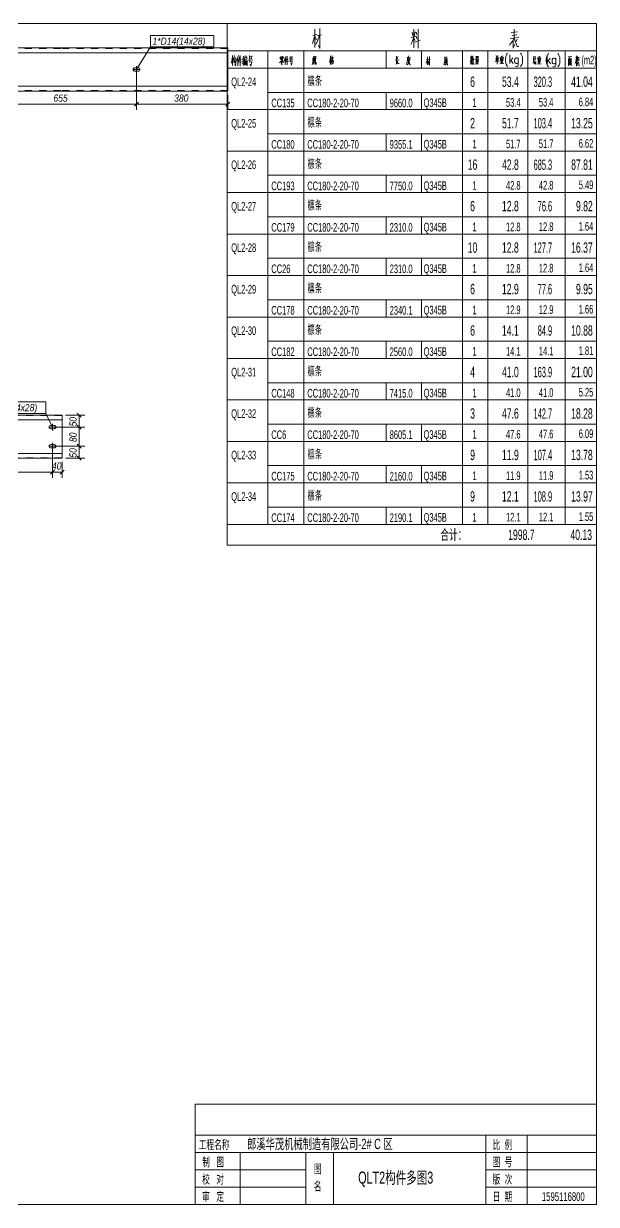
# Model space of a CAD drawing. Header units: millimetres. Extents: x 181 to 4047, y 165 to 2266.
# Drawn here: x 2836.9 to 2995.9, y 612.3 to 940.3 of the extents above; entities that cross this region are included whole.
import ezdxf

# ---------------------------------------------------------------- set-up
doc = ezdxf.new("R2010")
doc.units = ezdxf.units.MM
doc.linetypes.add('XKITLINE00', pattern=[0])
doc.linetypes.add('XKITLINE02', pattern=[4, 2, -2])
for name, color, linetype, lineweight in [('Bolt', 7, 'Continuous', 0), ('BoltMark', 3, 'Continuous', 0), ('DrawingSheet', 5, 'Continuous', 0), ('OtherObjectType', 1, 'Continuous', 0), ('Part', 2, 'Continuous', 0), ('Z-DIMENSIONS', 1, 'Continuous', 0)]:
    doc.layers.add(name, color=color, linetype=linetype, lineweight=lineweight)
doc.styles.add('Arial Italic', font='ariali.ttf')
doc.styles.add('宋体', font='arial.ttf')

msp = doc.modelspace()

# ---------------------------------------------------------------- linework, layer by layer
at = {"layer": 'Bolt', "color": 3, "linetype": 'XKITLINE00', "lineweight": 0}
for p, q in [((2868.27, 928.48), (2868.27, 926.61)), ((2867.37, 927.72), (2867.33, 927.54)), ((2867.33, 927.54), (2867.33, 927.54)), ((2867.33, 927.54), (2867.37, 927.37)), ((2869.2, 927.54), (2867.33, 927.54)), ((2867.47, 927.87), (2867.37, 927.72)), ((2867.37, 927.37), (2867.47, 927.21)), ((2867.62, 927.98), (2867.47, 927.87)), ((2867.47, 927.21), (2867.62, 927.11)), ((2867.8, 928.01), (2867.62, 927.98)), ((2867.62, 927.11), (2867.8, 927.08)), ((2868.73, 928.01), (2867.8, 928.01)), ((2867.8, 927.08), (2868.73, 927.08)), ((2868.91, 927.98), (2868.73, 928.01)), ((2868.73, 927.08), (2868.91, 927.11)), ((2869.06, 927.87), (2868.91, 927.98)), ((2868.91, 927.11), (2869.06, 927.21)), ((2869.16, 927.72), (2869.06, 927.87)), ((2869.06, 927.21), (2869.16, 927.37)), ((2869.2, 927.54), (2869.16, 927.72)), ((2869.16, 927.37), (2869.2, 927.54)), ((2869.2, 927.54), (2869.2, 927.54)), ((2844.02, 828.38), (2843.98, 828.2)), ((2843.98, 828.2), (2843.98, 828.2)), ((2843.98, 828.2), (2844.02, 828.03)), ((2843.98, 828.2), (2845.85, 828.2)), ((2844.12, 828.53), (2844.02, 828.38)), ((2844.02, 828.03), (2844.12, 827.88)), ((2844.27, 828.64), (2844.12, 828.53)), ((2844.12, 827.88), (2844.27, 827.77)), ((2844.45, 828.67), (2844.27, 828.64)), ((2844.27, 827.77), (2844.45, 827.74)), ((2845.38, 828.67), (2844.45, 828.67)), ((2844.45, 827.74), (2845.38, 827.74)), ((2844.92, 827.27), (2844.92, 829.14)), ((2845.56, 828.64), (2845.38, 828.67)), ((2845.38, 827.74), (2845.56, 827.77)), ((2845.71, 828.53), (2845.56, 828.64)), ((2845.56, 827.77), (2845.71, 827.88)), ((2845.82, 828.38), (2845.71, 828.53)), ((2845.71, 827.88), (2845.82, 828.03)), ((2845.85, 828.2), (2845.82, 828.38)), ((2845.82, 828.03), (2845.85, 828.2)), ((2845.85, 828.2), (2845.85, 828.2)), ((2844.27, 823.3), (2844.12, 823.2)), ((2844.45, 823.34), (2844.27, 823.3)), ((2845.38, 823.34), (2844.45, 823.34)), ((2844.92, 821.94), (2844.92, 823.8)), ((2845.56, 823.3), (2845.38, 823.34)), ((2845.71, 823.2), (2845.56, 823.3)), ((2844.02, 823.05), (2843.98, 822.87)), ((2843.98, 822.87), (2843.98, 822.87)), ((2843.98, 822.87), (2844.02, 822.69)), ((2843.98, 822.87), (2845.85, 822.87)), ((2844.12, 823.2), (2844.02, 823.05)), ((2844.02, 822.69), (2844.12, 822.54)), ((2844.12, 822.54), (2844.27, 822.44)), ((2844.27, 822.44), (2844.45, 822.4)), ((2844.45, 822.4), (2845.38, 822.4)), ((2845.38, 822.4), (2845.56, 822.44)), ((2845.56, 822.44), (2845.71, 822.54)), ((2845.82, 823.05), (2845.71, 823.2)), ((2845.71, 822.54), (2845.82, 822.69)), ((2845.85, 822.87), (2845.82, 823.05)), ((2845.82, 822.69), (2845.85, 822.87)), ((2845.85, 822.87), (2845.85, 822.87))]:
    msp.add_line(p, q, dxfattribs=at)
at = {"layer": 'BoltMark', "color": 3, "linetype": 'XKITLINE00', "lineweight": 0}
for p, q in [((2872.1, 937), (2889.75, 937)), ((2872.1, 933.8), (2872.1, 937)), ((2889.75, 933.8), (2889.75, 937)), ((2868.27, 927.54), (2872.1, 933.8)), ((2872.1, 933.8), (2889.75, 933.8)), ((2869.57, 929.68), (2868.27, 927.54)), ((2825.44, 835.22), (2843.1, 835.22)), ((2843.1, 832.02), (2843.1, 835.22)), ((2825.44, 832.02), (2843.1, 832.02)), ((2844.92, 828.2), (2843.1, 832.02)), ((2843.84, 830.46), (2844.92, 828.2))]:
    msp.add_line(p, q, dxfattribs=at)
at = {"layer": 'DrawingSheet', "color": 5, "linetype": 'XKITLINE00', "lineweight": 0}
for p, q in [((2995.92, 940.28), (2528.72, 940.28)), ((2995.92, 612.28), (2995.92, 940.28)), ((2528.72, 612.28), (2995.92, 612.28))]:
    msp.add_line(p, q, dxfattribs=at)
at = {"layer": 'OtherObjectType', "color": 6, "linetype": 'XKITLINE00', "lineweight": 0}
for p, q in [((2893.39, 940.28), (2893.39, 927.9)), ((2893.39, 932.7), (2995.92, 932.7)), ((2904.72, 932.7), (2904.72, 927.9)), ((2914.71, 932.7), (2914.71, 927.9)), ((2937.55, 932.7), (2937.55, 927.9)), ((2947.35, 932.7), (2947.35, 927.9)), ((2958.77, 932.7), (2958.77, 927.9)), ((2965.78, 932.7), (2965.78, 927.9)), ((2976.91, 932.7), (2976.91, 927.9)), ((2987.28, 932.7), (2987.28, 927.9)), ((2893.39, 927.9), (2893.39, 921.18)), ((2995.92, 927.9), (2893.39, 927.9)), ((2904.72, 927.9), (2904.72, 921.18)), ((2914.71, 927.9), (2914.71, 921.18)), ((2958.77, 927.9), (2958.77, 921.18)), ((2965.78, 927.9), (2965.78, 921.18)), ((2976.91, 927.9), (2976.91, 921.18)), ((2987.28, 927.9), (2987.28, 921.18)), ((2893.39, 921.18), (2893.39, 916.38)), ((2904.72, 921.18), (2904.72, 916.38)), ((2904.72, 921.18), (2995.92, 921.18)), ((2914.71, 921.18), (2914.71, 916.38)), ((2937.55, 921.18), (2937.55, 916.38)), ((2947.35, 921.18), (2947.35, 916.38)), ((2958.77, 921.18), (2958.77, 916.38)), ((2965.78, 921.18), (2965.78, 916.38)), ((2976.91, 921.18), (2976.91, 916.38)), ((2987.28, 921.18), (2987.28, 916.38)), ((2893.39, 916.38), (2893.39, 909.66)), ((2995.92, 916.38), (2893.39, 916.38)), ((2904.72, 916.38), (2995.92, 916.38)), ((2904.72, 916.38), (2904.72, 909.66)), ((2914.71, 916.38), (2914.71, 909.66)), ((2958.77, 916.38), (2958.77, 909.66)), ((2965.78, 916.38), (2965.78, 909.66)), ((2976.91, 916.38), (2976.91, 909.66)), ((2987.28, 916.38), (2987.28, 909.66)), ((2893.39, 909.66), (2893.39, 904.86)), ((2904.72, 909.66), (2904.72, 904.86)), ((2904.72, 909.66), (2995.92, 909.66)), ((2914.71, 909.66), (2914.71, 904.86)), ((2937.55, 909.66), (2937.55, 904.86)), ((2947.35, 909.66), (2947.35, 904.86)), ((2958.77, 909.66), (2958.77, 904.86)), ((2965.78, 909.66), (2965.78, 904.86)), ((2976.91, 909.66), (2976.91, 904.86)), ((2987.28, 909.66), (2987.28, 904.86)), ((2893.39, 904.86), (2893.39, 898.14)), ((2995.92, 904.86), (2893.39, 904.86)), ((2904.72, 904.86), (2995.92, 904.86)), ((2904.72, 904.86), (2904.72, 898.14)), ((2914.71, 904.86), (2914.71, 898.14)), ((2958.77, 904.86), (2958.77, 898.14)), ((2965.78, 904.86), (2965.78, 898.14)), ((2976.91, 904.86), (2976.91, 898.14)), ((2987.28, 904.86), (2987.28, 898.14)), ((2893.39, 898.14), (2893.39, 893.34)), ((2904.72, 898.14), (2904.72, 893.34)), ((2904.72, 898.14), (2995.92, 898.14)), ((2914.71, 898.14), (2914.71, 893.34)), ((2937.55, 898.14), (2937.55, 893.34)), ((2947.35, 898.14), (2947.35, 893.34)), ((2958.77, 898.14), (2958.77, 893.34)), ((2965.78, 898.14), (2965.78, 893.34)), ((2976.91, 898.14), (2976.91, 893.34)), ((2987.28, 898.14), (2987.28, 893.34)), ((2893.39, 893.34), (2893.39, 886.62)), ((2995.92, 893.34), (2893.39, 893.34)), ((2904.72, 893.34), (2995.92, 893.34)), ((2904.72, 893.34), (2904.72, 886.62)), ((2914.71, 893.34), (2914.71, 886.62)), ((2958.77, 893.34), (2958.77, 886.62)), ((2965.78, 893.34), (2965.78, 886.62)), ((2976.91, 893.34), (2976.91, 886.62)), ((2987.28, 893.34), (2987.28, 886.62)), ((2893.39, 886.62), (2893.39, 881.82)), ((2904.72, 886.62), (2904.72, 881.82)), ((2904.72, 886.62), (2995.92, 886.62)), ((2914.71, 886.62), (2914.71, 881.82)), ((2937.55, 886.62), (2937.55, 881.82)), ((2947.35, 886.62), (2947.35, 881.82)), ((2958.77, 886.62), (2958.77, 881.82)), ((2965.78, 886.62), (2965.78, 881.82)), ((2976.91, 886.62), (2976.91, 881.82)), ((2987.28, 886.62), (2987.28, 881.82)), ((2893.39, 881.82), (2893.39, 875.1)), ((2995.92, 881.82), (2893.39, 881.82)), ((2904.72, 881.82), (2995.92, 881.82)), ((2904.72, 881.82), (2904.72, 875.1)), ((2914.71, 881.82), (2914.71, 875.1)), ((2958.77, 881.82), (2958.77, 875.1)), ((2965.78, 881.82), (2965.78, 875.1)), ((2976.91, 881.82), (2976.91, 875.1)), ((2987.28, 881.82), (2987.28, 875.1)), ((2893.39, 875.1), (2893.39, 870.3)), ((2904.72, 875.1), (2904.72, 870.3)), ((2904.72, 875.1), (2995.92, 875.1)), ((2914.71, 875.1), (2914.71, 870.3)), ((2937.55, 875.1), (2937.55, 870.3)), ((2947.35, 875.1), (2947.35, 870.3)), ((2958.77, 875.1), (2958.77, 870.3)), ((2965.78, 875.1), (2965.78, 870.3)), ((2976.91, 875.1), (2976.91, 870.3)), ((2987.28, 875.1), (2987.28, 870.3)), ((2893.39, 870.3), (2893.39, 863.58)), ((2995.92, 870.3), (2893.39, 870.3)), ((2904.72, 870.3), (2995.92, 870.3)), ((2904.72, 870.3), (2904.72, 863.58)), ((2914.71, 870.3), (2914.71, 863.58)), ((2958.77, 870.3), (2958.77, 863.58)), ((2965.78, 870.3), (2965.78, 863.58)), ((2976.91, 870.3), (2976.91, 863.58)), ((2987.28, 870.3), (2987.28, 863.58)), ((2893.39, 863.58), (2893.39, 858.78)), ((2904.72, 863.58), (2904.72, 858.78)), ((2904.72, 863.58), (2995.92, 863.58)), ((2914.71, 863.58), (2914.71, 858.78)), ((2937.55, 863.58), (2937.55, 858.78)), ((2947.35, 863.58), (2947.35, 858.78)), ((2958.77, 863.58), (2958.77, 858.78)), ((2965.78, 863.58), (2965.78, 858.78)), ((2976.91, 863.58), (2976.91, 858.78)), ((2987.28, 863.58), (2987.28, 858.78)), ((2893.39, 858.78), (2893.39, 852.06)), ((2995.92, 858.78), (2893.39, 858.78)), ((2904.72, 858.78), (2995.92, 858.78)), ((2904.72, 858.78), (2904.72, 852.06)), ((2914.71, 858.78), (2914.71, 852.06)), ((2958.77, 858.78), (2958.77, 852.06)), ((2965.78, 858.78), (2965.78, 852.06)), ((2976.91, 858.78), (2976.91, 852.06)), ((2987.28, 858.78), (2987.28, 852.06)), ((2893.39, 852.06), (2893.39, 847.26)), ((2904.72, 852.06), (2904.72, 847.26)), ((2904.72, 852.06), (2995.92, 852.06)), ((2914.71, 852.06), (2914.71, 847.26)), ((2937.55, 852.06), (2937.55, 847.26)), ((2947.35, 852.06), (2947.35, 847.26)), ((2958.77, 852.06), (2958.77, 847.26)), ((2965.78, 852.06), (2965.78, 847.26)), ((2976.91, 852.06), (2976.91, 847.26)), ((2987.28, 852.06), (2987.28, 847.26)), ((2893.39, 847.26), (2893.39, 840.54)), ((2995.92, 847.26), (2893.39, 847.26)), ((2904.72, 847.26), (2995.92, 847.26)), ((2904.72, 847.26), (2904.72, 840.54)), ((2914.71, 847.26), (2914.71, 840.54)), ((2958.77, 847.26), (2958.77, 840.54)), ((2965.78, 847.26), (2965.78, 840.54)), ((2976.91, 847.26), (2976.91, 840.54)), ((2987.28, 847.26), (2987.28, 840.54)), ((2893.39, 840.54), (2893.39, 835.74)), ((2904.72, 840.54), (2904.72, 835.74)), ((2904.72, 840.54), (2995.92, 840.54)), ((2914.71, 840.54), (2914.71, 835.74)), ((2937.55, 840.54), (2937.55, 835.74)), ((2947.35, 840.54), (2947.35, 835.74)), ((2958.77, 840.54), (2958.77, 835.74)), ((2965.78, 840.54), (2965.78, 835.74)), ((2976.91, 840.54), (2976.91, 835.74)), ((2987.28, 840.54), (2987.28, 835.74)), ((2893.39, 835.74), (2893.39, 829.02)), ((2995.92, 835.74), (2893.39, 835.74)), ((2904.72, 835.74), (2995.92, 835.74)), ((2904.72, 835.74), (2904.72, 829.02)), ((2914.71, 835.74), (2914.71, 829.02)), ((2958.77, 835.74), (2958.77, 829.02)), ((2965.78, 835.74), (2965.78, 829.02)), ((2976.91, 835.74), (2976.91, 829.02)), ((2987.28, 835.74), (2987.28, 829.02)), ((2893.39, 829.02), (2893.39, 824.22)), ((2904.72, 829.02), (2904.72, 824.22)), ((2904.72, 829.02), (2995.92, 829.02)), ((2914.71, 829.02), (2914.71, 824.22)), ((2937.55, 829.02), (2937.55, 824.22)), ((2947.35, 829.02), (2947.35, 824.22)), ((2958.77, 829.02), (2958.77, 824.22)), ((2965.78, 829.02), (2965.78, 824.22)), ((2976.91, 829.02), (2976.91, 824.22)), ((2987.28, 829.02), (2987.28, 824.22)), ((2893.39, 824.22), (2893.39, 817.5)), ((2995.92, 824.22), (2893.39, 824.22)), ((2904.72, 824.22), (2995.92, 824.22)), ((2904.72, 824.22), (2904.72, 817.5)), ((2914.71, 824.22), (2914.71, 817.5)), ((2958.77, 824.22), (2958.77, 817.5)), ((2965.78, 824.22), (2965.78, 817.5)), ((2976.91, 824.22), (2976.91, 817.5)), ((2987.28, 824.22), (2987.28, 817.5)), ((2893.39, 817.5), (2893.39, 812.7)), ((2904.72, 817.5), (2904.72, 812.7)), ((2904.72, 817.5), (2995.92, 817.5)), ((2914.71, 817.5), (2914.71, 812.7)), ((2937.55, 817.5), (2937.55, 812.7)), ((2947.35, 817.5), (2947.35, 812.7)), ((2958.77, 817.5), (2958.77, 812.7)), ((2965.78, 817.5), (2965.78, 812.7)), ((2976.91, 817.5), (2976.91, 812.7)), ((2987.28, 817.5), (2987.28, 812.7)), ((2893.39, 812.7), (2893.39, 805.98)), ((2995.92, 812.7), (2893.39, 812.7)), ((2904.72, 812.7), (2995.92, 812.7)), ((2904.72, 812.7), (2904.72, 805.98)), ((2914.71, 812.7), (2914.71, 805.98)), ((2958.77, 812.7), (2958.77, 805.98)), ((2965.78, 812.7), (2965.78, 805.98)), ((2976.91, 812.7), (2976.91, 805.98)), ((2987.28, 812.7), (2987.28, 805.98)), ((2893.39, 805.98), (2893.39, 801.18)), ((2904.72, 805.98), (2904.72, 801.18)), ((2904.72, 805.98), (2995.92, 805.98)), ((2914.71, 805.98), (2914.71, 801.18)), ((2937.55, 805.98), (2937.55, 801.18)), ((2947.35, 805.98), (2947.35, 801.18)), ((2958.77, 805.98), (2958.77, 801.18)), ((2965.78, 805.98), (2965.78, 801.18)), ((2976.91, 805.98), (2976.91, 801.18)), ((2987.28, 805.98), (2987.28, 801.18)), ((2893.39, 801.18), (2893.39, 795.42)), ((2893.39, 801.18), (2995.92, 801.18)), ((2904.72, 801.18), (2995.92, 801.18)), ((2893.39, 795.42), (2995.92, 795.42))]:
    msp.add_line(p, q, dxfattribs=at)
at = {"layer": 'OtherObjectType', "color": 2, "linetype": 'XKITLINE00', "lineweight": 0}
for p, q in [((2917.8, 933.67), (2917.8, 938.74)), ((2919.15, 938.9), (2919.15, 933.37)), ((2945.23, 938.74), (2945.23, 933.6)), ((2946.48, 933.49), (2946.48, 938.78)), ((2973.14, 938.78), (2973.14, 936.34)), ((2917.11, 934.74), (2917.8, 936.99)), ((2918.29, 937.25), (2917.18, 936.99)), ((2918.22, 935.81), (2917.8, 936.64)), ((2918.52, 935.46), (2918.08, 934.44)), ((2918.43, 936.95), (2919.59, 937.18)), ((2919.06, 937.06), (2918.52, 935.46)), ((2944.83, 935.39), (2944.42, 934.44)), ((2944.51, 936.46), (2945.72, 936.69)), ((2944.74, 937.9), (2944.93, 936.99)), ((2945.23, 936.57), (2944.83, 935.39)), ((2945.23, 936.34), (2945.58, 935.58)), ((2945.62, 938.02), (2945.37, 936.64)), ((2945.53, 935.16), (2947.02, 935.69)), ((2945.9, 937.95), (2946.11, 937.25)), ((2945.9, 936.83), (2946.16, 935.92)), ((2972.61, 935.39), (2971.84, 934.25)), ((2974.35, 936.46), (2971.98, 936.16)), ((2972.28, 937.78), (2974.07, 938.02)), ((2972.52, 936.99), (2973.82, 937.18)), ((2973.1, 936.27), (2972.61, 935.39)), ((2972.79, 935.58), (2972.79, 933.56)), ((2973.1, 936.16), (2973.91, 933.95)), ((2973.93, 935.99), (2973.49, 935.09)), ((2919.15, 933.37), (2918.66, 934.32)), ((2972.7, 933.42), (2973.33, 934.44)), ((2973.91, 933.95), (2974.44, 933.95)), ((2884.56, 640.12), (2995.92, 640.12)), ((2884.56, 640.12), (2884.56, 612.28)), ((2995.92, 640.12), (2995.92, 612.28)), ((2884.56, 612.28), (2995.92, 612.28))]:
    msp.add_line(p, q, dxfattribs=at)
at = {"layer": 'OtherObjectType', "color": 4, "linetype": 'XKITLINE00', "lineweight": 0}
for p, q in [((2971.09, 931.82), (2970.92, 931.46)), ((2971.26, 932.03), (2971.09, 931.82)), ((2971.87, 931.58), (2971.87, 929.18)), ((2974.86, 932.03), (2975.03, 931.82)), ((2975.03, 931.82), (2975.2, 931.46)), ((2982.43, 931.72), (2982.24, 931.36)), ((2982.6, 931.94), (2982.43, 931.72)), ((2985.23, 931.94), (2985.4, 931.72)), ((2985.4, 931.72), (2985.57, 931.36)), ((2894.55, 929.31), (2894.93, 930.52)), ((2895.2, 930.64), (2894.59, 930.52)), ((2894.93, 931.46), (2894.93, 928.67)), ((2894.93, 930.25), (2895.12, 930.01)), ((2895.15, 929.94), (2895.31, 930.58)), ((2895.57, 929.59), (2895.2, 929.46)), ((2895.26, 929.5), (2895.48, 930.32)), ((2895.31, 930.58), (2895.46, 931.46)), ((2895.31, 930.61), (2895.86, 930.73)), ((2895.69, 928.57), (2895.46, 929.08)), ((2895.66, 929.37), (2895.51, 929.81)), ((2895.79, 929.43), (2895.69, 928.57)), ((2895.86, 930.86), (2895.79, 929.43)), ((2896.58, 931.4), (2896.08, 929.94)), ((2896.39, 930.8), (2896.39, 928.6)), ((2896.54, 929.59), (2897.47, 929.71)), ((2896.75, 930.35), (2896.59, 929.77)), ((2896.81, 931.01), (2896.75, 930.35)), ((2896.76, 930.35), (2897.38, 930.44)), ((2897.06, 931.43), (2897.06, 928.5)), ((2897.69, 930.19), (2898, 930.35)), ((2898.09, 929.81), (2897.69, 929.56)), ((2897.69, 929.02), (2898.09, 929.43)), ((2898, 931.28), (2897.74, 930.22)), ((2898.09, 930.58), (2897.74, 929.59)), ((2898.17, 929.25), (2897.95, 928.64)), ((2898.26, 929.81), (2898.17, 929.25)), ((2898.31, 931.12), (2898.26, 929.81)), ((2898.88, 930.44), (2898.28, 930.35)), ((2898.31, 928.71), (2898.28, 930.07)), ((2898.31, 930.86), (2898.85, 930.95)), ((2898.31, 929.91), (2898.94, 930.01)), ((2898.45, 929.4), (2898.84, 929.46)), ((2898.53, 929.91), (2898.53, 928.86)), ((2898.54, 931.43), (2898.67, 931.07)), ((2898.71, 928.86), (2898.74, 929.98)), ((2898.88, 931.01), (2898.84, 930.44)), ((2898.93, 928.57), (2898.84, 928.83)), ((2898.98, 930.07), (2898.93, 928.57)), ((2899.29, 930.1), (2900.52, 930.22)), ((2900.26, 929.68), (2899.6, 929.56)), ((2899.64, 931.4), (2899.64, 930.38)), ((2899.64, 931.15), (2900.21, 931.26)), ((2900.26, 930.58), (2899.64, 930.52)), ((2899.73, 930.13), (2899.64, 929.59)), ((2900, 928.47), (2899.78, 928.98)), ((2900.28, 929.77), (2900, 928.47)), ((2900.26, 931.34), (2900.21, 930.58)), ((2908.33, 929.8), (2907.99, 929.37)), ((2908.17, 930.96), (2908.1, 930.46)), ((2908.16, 930.81), (2909.01, 930.93)), ((2908.23, 930.56), (2908.45, 930.62)), ((2908.23, 930.33), (2908.45, 930.37)), ((2908.25, 931.07), (2908.88, 931.18)), ((2908.59, 930.28), (2908.33, 929.8)), ((2908.39, 929.46), (2908.76, 929.54)), ((2908.4, 929.21), (2908.73, 928.84)), ((2908.48, 929.88), (2908.61, 929.64)), ((2908.81, 929.58), (2908.54, 929.06)), ((2908.56, 931.1), (2908.56, 930.36)), ((2908.56, 930.19), (2909.04, 929.54)), ((2908.67, 930.62), (2908.88, 930.67)), ((2908.67, 930.37), (2908.88, 930.43)), ((2909.02, 931.01), (2908.95, 930.62)), ((2909.04, 929.54), (2909.12, 929.54)), ((2909.69, 931.19), (2909.29, 929.98)), ((2909.54, 930.7), (2909.54, 928.87)), ((2909.73, 930.04), (2909.63, 929.56)), ((2909.67, 929.69), (2910.45, 929.8)), ((2909.8, 930.59), (2909.73, 930.04)), ((2909.86, 930.33), (2910.37, 930.4)), ((2910.09, 931.22), (2910.09, 928.79)), ((2910.65, 930.11), (2911.67, 930.22)), ((2911.46, 929.77), (2910.91, 929.66)), ((2910.94, 931.19), (2910.94, 930.36)), ((2910.94, 930.99), (2911.44, 931.04)), ((2911.46, 930.51), (2910.94, 930.46)), ((2911.02, 930.14), (2910.94, 929.69)), ((2911.24, 928.76), (2911.07, 929.18)), ((2911.49, 929.85), (2911.24, 928.76)), ((2911.46, 931.15), (2911.42, 930.51)), ((2917.2, 929.4), (2917.01, 928.92)), ((2917.54, 930.22), (2917.04, 930.13)), ((2917.09, 930.59), (2917.51, 930.67)), ((2917.32, 930.11), (2917.2, 929.4)), ((2917.51, 929.25), (2917.26, 928.95)), ((2917.29, 929.94), (2917.49, 929.5)), ((2917.37, 931.13), (2917.32, 930.11)), ((2917.71, 929.81), (2917.51, 929.25)), ((2917.61, 931.26), (2917.61, 929.85)), ((2918, 931.12), (2917.61, 931.07)), ((2917.82, 930.77), (2917.71, 929.81)), ((2917.83, 929.99), (2917.83, 929.14)), ((2917.83, 929.14), (2917.89, 929.03)), ((2917.89, 929.03), (2918.13, 929.03)), ((2917.97, 929.85), (2918, 931.23)), ((2918.13, 929.03), (2918.11, 929.59)), ((2922.15, 930.47), (2921.87, 929.51)), ((2921.92, 930.47), (2922.32, 930.58)), ((2922.15, 931.34), (2922.15, 928.98)), ((2922.15, 931.26), (2922.15, 928.95)), ((2922.15, 930.32), (2922.29, 929.99)), ((2922.54, 930.15), (2922.24, 929.67)), ((2922.57, 931.34), (2922.37, 930.44)), ((2922.48, 930.86), (2922.85, 930.95)), ((2922.49, 929.84), (2922.49, 928.95)), ((2922.49, 929.73), (2922.83, 929.77)), ((2922.49, 929.14), (2922.85, 929.2)), ((2922.51, 930.66), (2922.91, 929.84)), ((2922.65, 930.41), (2922.54, 930.15)), ((2922.88, 931), (2922.65, 930.41)), ((2922.83, 929.85), (2922.82, 929.2)), ((2922.91, 929.84), (2923.07, 929.84)), ((2940.05, 930.1), (2941.15, 930.25)), ((2940.69, 929.49), (2940.34, 929.01)), ((2940.41, 931.21), (2940.41, 929.09)), ((2940.69, 930.76), (2940.41, 930.39)), ((2940.56, 930.14), (2940.93, 929.17)), ((2940.87, 931.15), (2940.69, 930.76)), ((2940.93, 929.17), (2941.15, 929.2)), ((2943.33, 929.32), (2943.18, 928.9)), ((2943.46, 930.13), (2943.33, 929.32)), ((2943.35, 928.86), (2943.84, 929.31)), ((2943.49, 930.95), (2943.46, 930.13)), ((2943.49, 930.73), (2944.28, 930.87)), ((2943.5, 930.31), (2944.28, 930.41)), ((2943.64, 929.76), (2944.05, 929.83)), ((2943.64, 929.62), (2944.2, 928.86)), ((2943.71, 930.73), (2943.71, 929.94)), ((2943.71, 930.02), (2944.03, 930.07)), ((2943.77, 931.32), (2943.86, 930.89)), ((2943.84, 929.31), (2943.97, 929.54)), ((2943.97, 929.54), (2944.06, 929.91)), ((2943.98, 930.07), (2944, 930.76)), ((2944.2, 928.86), (2944.32, 928.86)), ((2948.69, 929.27), (2949.02, 930.28)), ((2949.23, 930.38), (2948.74, 930.28)), ((2949.02, 928.79), (2949.02, 931.05)), ((2949.19, 929.75), (2949.02, 930.12)), ((2949.33, 929.5), (2949.12, 929.05)), ((2949.28, 930.24), (2949.81, 930.35)), ((2949.56, 930.21), (2949.33, 929.5)), ((2949.6, 928.67), (2949.39, 929.08)), ((2949.6, 931.13), (2949.6, 928.67)), ((2953.77, 929.46), (2953.62, 928.82)), ((2953.83, 930.09), (2953.77, 929.46)), ((2953.85, 931.05), (2953.83, 930.09)), ((2954.53, 931.02), (2953.85, 930.79)), ((2954.1, 928.98), (2953.88, 928.74)), ((2953.89, 930.35), (2954.68, 930.54)), ((2954.02, 930.17), (2954.02, 929.3)), ((2954.48, 930.09), (2954.02, 929.98)), ((2954.2, 929.3), (2954.1, 928.98)), ((2954.27, 929.78), (2954.2, 929.3)), ((2954.23, 930.04), (2954.25, 930.83)), ((2954.3, 929.3), (2954.65, 928.77)), ((2954.51, 930.23), (2954.48, 929.27)), ((2961.21, 930.59), (2960.88, 929.88)), ((2960.94, 930.56), (2961.52, 930.67)), ((2960.94, 929.71), (2961.35, 929.85)), ((2961.18, 929.22), (2960.99, 929)), ((2961.02, 931.09), (2961.11, 930.72)), ((2961.19, 930.04), (2961.07, 929.48)), ((2961.07, 929.48), (2961.41, 929.22)), ((2961.3, 929.54), (2961.18, 929.22)), ((2961.21, 931.31), (2961.21, 930.08)), ((2961.21, 930.53), (2961.44, 930.19)), ((2961.38, 930.01), (2961.3, 929.54)), ((2961.41, 931.17), (2961.33, 930.64)), ((2961.6, 929.37), (2961.35, 928.95)), ((2961.55, 930.49), (2961.44, 929.99)), ((2961.49, 930.19), (2961.81, 929.06)), ((2961.61, 930.81), (2961.55, 930.49)), ((2961.55, 930.49), (2961.94, 930.56)), ((2961.7, 929.85), (2961.6, 929.37)), ((2961.66, 931.31), (2961.61, 930.81)), ((2961.77, 930.53), (2961.7, 929.85)), ((2961.81, 929.06), (2961.98, 929.06)), ((2962.2, 930.33), (2963.3, 930.41)), ((2962.26, 929), (2963.22, 929.08)), ((2962.45, 929.33), (2963.08, 929.37)), ((2962.51, 930.22), (2962.51, 929.51)), ((2962.51, 930.08), (2963.08, 930.15)), ((2963.08, 929.63), (2962.51, 929.59)), ((2962.52, 931.28), (2962.52, 930.52)), ((2962.52, 931.12), (2963.08, 931.17)), ((2962.52, 930.86), (2963, 930.9)), ((2963.08, 930.67), (2962.52, 930.63)), ((2962.59, 929.85), (2962.97, 929.88)), ((2962.79, 930.11), (2962.79, 929.06)), ((2963.1, 931.23), (2963.07, 930.67)), ((2963.1, 930.22), (2963.07, 929.63)), ((2967.79, 929.74), (2968.91, 929.86)), ((2968.07, 930.9), (2968.07, 929.97)), ((2968.68, 930.86), (2968.07, 930.76)), ((2968.07, 930.05), (2968.71, 930.13)), ((2968.14, 931.38), (2968.27, 930.93)), ((2968.15, 930.45), (2968.6, 930.5)), ((2968.38, 929.04), (2968.38, 930.79)), ((2968.6, 931.4), (2968.43, 930.86)), ((2968.69, 930.9), (2968.65, 930.13)), ((2969.11, 930.68), (2970.23, 930.86)), ((2970.23, 929.18), (2969.14, 929.07)), ((2969.68, 931.13), (2969.33, 930.98)), ((2969.34, 930.56), (2969.39, 929.66)), ((2969.37, 930.45), (2970.01, 930.53)), ((2969.98, 929.52), (2969.37, 929.45)), ((2970.06, 929.9), (2969.39, 929.82)), ((2969.42, 930.13), (2969.9, 930.19)), ((2969.92, 931.35), (2969.68, 931.13)), ((2969.68, 931.13), (2969.68, 929.15)), ((2970.04, 930.67), (2969.98, 929.93)), ((2970.75, 931.01), (2970.66, 930.44)), ((2970.66, 930.44), (2970.66, 929.99)), ((2970.66, 929.99), (2970.75, 929.41)), ((2970.92, 931.46), (2970.75, 931.01)), ((2970.75, 929.41), (2970.92, 928.95)), ((2970.92, 928.95), (2971.09, 928.61)), ((2971.09, 928.61), (2971.26, 928.38)), ((2972.72, 930.78), (2971.87, 929.63)), ((2972.21, 930.1), (2972.8, 929.18)), ((2973.32, 930.44), (2973.23, 930.1)), ((2973.23, 930.1), (2973.23, 929.86)), ((2973.23, 929.86), (2973.32, 929.52)), ((2973.49, 930.67), (2973.32, 930.44)), ((2973.32, 929.52), (2973.49, 929.29)), ((2973.66, 930.78), (2973.49, 930.67)), ((2973.49, 929.29), (2973.66, 929.18)), ((2973.66, 928.38), (2973.49, 928.5)), ((2973.91, 930.78), (2973.66, 930.78)), ((2973.66, 929.18), (2973.91, 929.18)), ((2973.91, 928.38), (2973.66, 928.38)), ((2974.08, 930.67), (2973.91, 930.78)), ((2973.91, 929.18), (2974.08, 929.29)), ((2974.08, 928.5), (2973.91, 928.38)), ((2974.25, 930.44), (2974.08, 930.67)), ((2974.08, 929.29), (2974.25, 929.52)), ((2974.17, 928.61), (2974.08, 928.5)), ((2974.25, 928.95), (2974.17, 928.61)), ((2974.25, 930.78), (2974.25, 928.95)), ((2975.03, 928.61), (2974.86, 928.38)), ((2975.2, 928.95), (2975.03, 928.61)), ((2975.2, 931.46), (2975.37, 931.01)), ((2975.37, 929.41), (2975.2, 928.95)), ((2975.37, 931.01), (2975.46, 930.44)), ((2975.46, 929.99), (2975.37, 929.41)), ((2975.46, 930.44), (2975.46, 929.99)), ((2978.45, 929.72), (2978.35, 929.34)), ((2978.45, 931.21), (2978.61, 930.84)), ((2978.45, 929.8), (2978.65, 929.35)), ((2978.47, 930.73), (2978.47, 929.95)), ((2978.47, 930.62), (2978.99, 930.7)), ((2978.96, 930.2), (2978.47, 930.12)), ((2978.65, 929.35), (2978.82, 929.13)), ((2978.67, 929.91), (2978.85, 929.61)), ((2978.95, 931.22), (2978.82, 930.7)), ((2978.82, 929.13), (2979.09, 929.01)), ((2978.99, 930.76), (2978.95, 930.2)), ((2979.09, 929.01), (2979.01, 929.49)), ((2979.05, 929.8), (2979.23, 929.43)), ((2979.49, 930.59), (2980.59, 930.76)), ((2980.59, 929.09), (2979.52, 928.98)), ((2980.06, 931.04), (2979.71, 930.88)), ((2979.72, 930.46), (2979.77, 929.57)), ((2979.74, 930.36), (2980.37, 930.43)), ((2980.36, 929.43), (2979.74, 929.35)), ((2980.43, 929.8), (2979.77, 929.72)), ((2979.8, 930.03), (2980.28, 930.09)), ((2980.29, 931.25), (2980.06, 931.04)), ((2980.06, 931.04), (2980.06, 929.06)), ((2980.42, 930.57), (2980.36, 929.83)), ((2982.07, 930.91), (2982, 930.34)), ((2982, 930.34), (2982, 929.89)), ((2982, 929.89), (2982.07, 929.32)), ((2982.24, 931.36), (2982.07, 930.91)), ((2982.07, 929.32), (2982.24, 928.85)), ((2982.23, 931.49), (2982.23, 929.09)), ((2983.1, 930.68), (2982.23, 929.54)), ((2982.24, 928.85), (2982.43, 928.51)), ((2982.43, 928.51), (2982.6, 928.28)), ((2982.57, 930), (2983.17, 929.09)), ((2983.68, 930.34), (2983.61, 930)), ((2983.61, 930), (2983.61, 929.77)), ((2983.61, 929.77), (2983.68, 929.43)), ((2983.86, 930.57), (2983.68, 930.34)), ((2983.68, 929.43), (2983.86, 929.2)), ((2984.03, 930.68), (2983.86, 930.57)), ((2983.86, 929.2), (2984.03, 929.09)), ((2984.03, 928.28), (2983.86, 928.41)), ((2984.29, 930.68), (2984.03, 930.68)), ((2984.03, 929.09), (2984.29, 929.09)), ((2984.29, 928.28), (2984.03, 928.28)), ((2984.46, 930.57), (2984.29, 930.68)), ((2984.29, 929.09), (2984.46, 929.2)), ((2984.46, 928.41), (2984.29, 928.28)), ((2984.63, 930.34), (2984.46, 930.57)), ((2984.46, 929.2), (2984.63, 929.43)), ((2984.55, 928.51), (2984.46, 928.41)), ((2984.63, 928.85), (2984.55, 928.51)), ((2984.63, 930.68), (2984.63, 928.85)), ((2985.4, 928.51), (2985.23, 928.28)), ((2985.57, 928.85), (2985.4, 928.51)), ((2985.57, 931.36), (2985.74, 930.91)), ((2985.74, 929.32), (2985.57, 928.85)), ((2985.74, 930.91), (2985.82, 930.34)), ((2985.82, 929.89), (2985.74, 929.32)), ((2985.82, 930.34), (2985.82, 929.89)), ((2989.08, 931.21), (2988.05, 931.05)), ((2988.19, 930.62), (2988.21, 928.57)), ((2988.95, 930.47), (2988.19, 930.35)), ((2988.21, 928.81), (2988.9, 928.94)), ((2988.43, 930.38), (2988.43, 928.87)), ((2988.63, 930.01), (2988.43, 929.95)), ((2988.43, 929.47), (2988.63, 929.55)), ((2988.49, 930.41), (2988.57, 931.15)), ((2988.7, 930.41), (2988.68, 928.91)), ((2988.9, 928.6), (2988.97, 930.65)), ((2990.26, 929.74), (2990.08, 929.18)), ((2990.13, 930.31), (2990.6, 930.44)), ((2990.57, 931.35), (2990.19, 930.78)), ((2990.41, 930.31), (2990.26, 929.74)), ((2990.41, 931.02), (2990.41, 928.51)), ((2990.41, 930.14), (2990.59, 929.77)), ((2990.78, 929.55), (2990.52, 928.47)), ((2990.7, 931.05), (2990.7, 929.77)), ((2990.7, 930.81), (2991.06, 930.92)), ((2991.06, 929.98), (2990.7, 929.88)), ((2991, 929.58), (2991.16, 928.57)), ((2991.08, 930.99), (2991.04, 929.98))]:
    msp.add_line(p, q, dxfattribs=at)
at = {"layer": 'OtherObjectType', "color": 3, "linetype": 'XKITLINE00', "lineweight": 0}
for p, q in [((2884.56, 631.48), (2995.92, 631.48)), ((2965.2, 631.48), (2965.2, 612.28)), ((2976.72, 631.48), (2976.72, 612.28)), ((2884.56, 626.68), (2995.92, 626.68)), ((2897.04, 626.68), (2897.04, 612.28)), ((2915.28, 626.68), (2915.28, 612.28)), ((2922.96, 626.68), (2922.96, 612.28)), ((2884.56, 621.88), (2915.28, 621.88)), ((2965.2, 621.88), (2995.92, 621.88)), ((2884.56, 617.08), (2915.28, 617.08)), ((2965.2, 617.08), (2995.92, 617.08))]:
    msp.add_line(p, q, dxfattribs=at)
at = {"layer": 'Part', "color": 2, "linetype": 'XKITLINE00', "lineweight": 0}
for p, q in [((2847.23, 933.54), (2799.85, 933.54)), ((2847.23, 932.21), (2799.85, 932.21)), ((2893.6, 933.54), (2847.33, 933.54)), ((2893.6, 932.21), (2847.33, 932.21)), ((2893.6, 921.54), (2893.6, 933.54)), ((2847.23, 922.88), (2799.85, 922.88)), ((2893.6, 922.88), (2847.33, 922.88)), ((2847.23, 921.54), (2799.85, 921.54)), ((2893.6, 921.54), (2847.33, 921.54)), ((2824.22, 831.54), (2847.58, 831.54)), ((2847.58, 830.2), (2824.22, 830.2)), ((2847.58, 819.54), (2847.58, 831.54)), ((2847.58, 820.87), (2824.22, 820.87)), ((2824.22, 819.54), (2847.58, 819.54))]:
    msp.add_line(p, q, dxfattribs=at)
at = {"layer": 'Part', "color": 7, "linetype": 'XKITLINE02', "lineweight": 0}
for p, q in [((2847.23, 933.41), (2799.85, 933.41)), ((2893.6, 933.41), (2847.33, 933.41)), ((2847.23, 921.68), (2799.85, 921.68)), ((2893.6, 921.68), (2847.33, 921.68)), ((2847.58, 831.4), (2824.22, 831.4)), ((2847.58, 819.67), (2824.22, 819.67))]:
    msp.add_line(p, q, dxfattribs=at)
at = {"layer": 'Z-DIMENSIONS', "color": 4, "linetype": 'XKITLINE00', "lineweight": 0}
for p, q in [((2868.27, 926.54), (2868.27, 916.29)), ((2868.27, 926.54), (2868.27, 916.29)), ((2868.83, 918.45), (2867.7, 917.32)), ((2868.83, 918.45), (2867.7, 917.32)), ((2894.17, 918.45), (2893.03, 917.32)), ((2893.6, 920.54), (2893.6, 916.29)), ((2826.54, 917.89), (2868.27, 917.89)), ((2868.27, 917.89), (2893.6, 917.89)), ((2848.58, 831.54), (2853.92, 831.54)), ((2851.75, 832.1), (2852.88, 830.97)), ((2852.32, 828.2), (2852.32, 831.54)), ((2845.92, 828.2), (2853.92, 828.2)), ((2845.92, 828.2), (2853.92, 828.2)), ((2851.75, 828.77), (2852.88, 827.64)), ((2851.75, 828.77), (2852.88, 827.64)), ((2852.32, 822.87), (2852.32, 828.2)), ((2851.75, 823.44), (2852.88, 822.31)), ((2851.75, 823.44), (2852.88, 822.31)), ((2844.92, 821.87), (2844.92, 814.11)), ((2844.92, 821.87), (2844.92, 814.11)), ((2845.92, 822.87), (2853.92, 822.87)), ((2845.92, 822.87), (2853.92, 822.87)), ((2851.75, 820.1), (2852.88, 818.97)), ((2852.32, 819.54), (2852.32, 822.87)), ((2847.58, 818.54), (2847.58, 814.11)), ((2848.58, 819.54), (2853.92, 819.54)), ((2803.66, 815.71), (2844.92, 815.71)), ((2845.48, 816.28), (2844.35, 815.14)), ((2845.48, 816.28), (2844.35, 815.14)), ((2844.92, 815.71), (2847.58, 815.71)), ((2848.15, 816.28), (2847.02, 815.14))]:
    msp.add_line(p, q, dxfattribs=at)
at = {"layer": 'Z-DIMENSIONS', "color": 3}
for p in [(2868.27, 917.89), (2868.27, 917.89), (2893.6, 917.89), (2852.32, 831.54), (2852.32, 828.2), (2852.32, 828.2), (2852.32, 822.87), (2852.32, 822.87), (2852.32, 819.54), (2844.92, 815.71), (2844.92, 815.71), (2847.58, 815.71)]:
    msp.add_point(p, dxfattribs=at)

# ---------------------------------------------------------------- texts
at = {"layer": 'BoltMark', "color": 7, "style": 'Arial Italic', "width": 0.85}
for s, p in [('1*D14(14x28)', (2872.7, 934.4)), ('2*D14(14x28)', (2826.04, 832.62))]:
    msp.add_text(s, height=2, dxfattribs=at).set_placement(p)
at = {"layer": 'OtherObjectType', "color": 4, "style": '宋体'}
for s, height, width, p in [('(m2)', 2.4, 0.51, (2991.79, 928.95)), ('6', 2.88, 0.595, (2960.88, 922.71)), ('53.4', 2.88, 0.595, (2969.72, 922.71)), ('41.04', 2.88, 0.595, (2988.92, 922.71)), ('2', 2.88, 0.595, (2960.88, 911.19)), ('51.7', 2.88, 0.595, (2969.72, 911.19)), ('13.25', 2.88, 0.595, (2988.92, 911.19)), ('16', 2.88, 0.595, (2960.21, 899.67)), ('42.8', 2.88, 0.595, (2969.72, 899.67)), ('87.81', 2.88, 0.595, (2988.92, 899.67)), ('6', 2.88, 0.595, (2960.88, 888.15)), ('12.8', 2.88, 0.595, (2969.72, 888.15)), ('9.82', 2.88, 0.595, (2990.26, 888.15)), ('10', 2.88, 0.595, (2960.21, 876.63)), ('12.8', 2.88, 0.595, (2969.72, 876.63)), ('16.37', 2.88, 0.595, (2988.92, 876.63)), ('6', 2.88, 0.595, (2960.88, 865.11)), ('12.9', 2.88, 0.595, (2969.72, 865.11)), ('9.95', 2.88, 0.595, (2990.26, 865.11)), ('6', 2.88, 0.595, (2960.88, 853.59)), ('14.1', 2.88, 0.595, (2969.72, 853.59)), ('10.88', 2.88, 0.595, (2988.92, 853.59)), ('4', 2.88, 0.595, (2960.88, 842.07)), ('41.0', 2.88, 0.595, (2969.72, 842.07)), ('21.00', 2.88, 0.595, (2988.92, 842.07)), ('3', 2.88, 0.595, (2960.88, 830.55)), ('47.6', 2.88, 0.595, (2969.72, 830.55)), ('18.28', 2.88, 0.595, (2988.92, 830.55)), ('9', 2.88, 0.595, (2960.88, 819.03)), ('11.9', 2.88, 0.595, (2969.72, 819.03)), ('13.78', 2.88, 0.595, (2988.92, 819.03)), ('9', 2.88, 0.595, (2960.88, 807.51)), ('12.1', 2.88, 0.595, (2969.72, 807.51)), ('13.97', 2.88, 0.595, (2988.92, 807.51)), ('工程名称', 2.4, 0.6375, (2885.52, 627.64)), ('比  例', 2.4, 0.6375, (2967.12, 627.64)), ('制   图', 2.4, 0.6375, (2886.48, 622.84)), ('图', 2.4, 0.6375, (2917.49, 620.92)), ('图  号', 2.4, 0.6375, (2967.12, 622.84)), ('校   对', 2.4, 0.6375, (2886.48, 618.04)), ('版  次', 2.4, 0.6375, (2967.12, 618.04)), ('名', 2.4, 0.6375, (2917.49, 616.12)), ('审   定', 2.4, 0.6375, (2886.48, 613.24)), ('日  期', 2.4, 0.6375, (2967.12, 613.24))]:
    msp.add_text(s, height=height, dxfattribs=dict(at, width=width)).set_placement(p)
at = {"layer": 'OtherObjectType', "color": 7, "style": '宋体'}
for s, height, width, p in [('QL2-24', 2.4, 0.595, (2894.55, 922.91)), ('檩条', 2.4, 0.595, (2915.76, 923.19)), ('CC135', 2.4, 0.595, (2905.68, 917.05)), ('CC180-2-20-70', 2.4, 0.595, (2915.67, 917.05)), ('9660.0', 2.4, 0.595, (2938.54, 917.04)), ('Q345B', 2.4, 0.595, (2947.95, 917.1)), ('1', 2.4, 0.595, (2961.51, 917.15)), ('53.4', 2.4, 0.595, (2970.83, 917.18)), ('53.4', 2.4, 0.595, (2979.96, 917.24)), ('6.84', 2.4, 0.595, (2991.03, 917.34)), ('QL2-25', 2.4, 0.595, (2894.55, 911.39)), ('檩条', 2.4, 0.595, (2915.76, 911.67)), ('CC180', 2.4, 0.595, (2905.68, 905.53)), ('CC180-2-20-70', 2.4, 0.595, (2915.67, 905.53)), ('9355.1', 2.4, 0.595, (2938.54, 905.52)), ('Q345B', 2.4, 0.595, (2947.95, 905.58)), ('1', 2.4, 0.595, (2961.51, 905.63)), ('51.7', 2.4, 0.595, (2970.83, 905.66)), ('51.7', 2.4, 0.595, (2979.96, 905.72)), ('6.62', 2.4, 0.595, (2991.03, 905.82)), ('QL2-26', 2.4, 0.595, (2894.55, 899.87)), ('檩条', 2.4, 0.595, (2915.76, 900.15)), ('CC193', 2.4, 0.595, (2905.68, 894.01)), ('CC180-2-20-70', 2.4, 0.595, (2915.67, 894.01)), ('7750.0', 2.4, 0.595, (2938.54, 894)), ('Q345B', 2.4, 0.595, (2947.95, 894.06)), ('1', 2.4, 0.595, (2961.51, 894.11)), ('42.8', 2.4, 0.595, (2970.83, 894.14)), ('42.8', 2.4, 0.595, (2979.96, 894.2)), ('5.49', 2.4, 0.595, (2991.03, 894.3)), ('QL2-27', 2.4, 0.595, (2894.55, 888.35)), ('檩条', 2.4, 0.595, (2915.76, 888.63)), ('CC179', 2.4, 0.595, (2905.68, 882.49)), ('CC180-2-20-70', 2.4, 0.595, (2915.67, 882.49)), ('2310.0', 2.4, 0.595, (2938.54, 882.48)), ('Q345B', 2.4, 0.595, (2947.95, 882.54)), ('1', 2.4, 0.595, (2961.51, 882.59)), ('12.8', 2.4, 0.595, (2970.83, 882.62)), ('12.8', 2.4, 0.595, (2979.96, 882.68)), ('1.64', 2.4, 0.595, (2991.03, 882.78)), ('QL2-28', 2.4, 0.595, (2894.55, 876.83)), ('檩条', 2.4, 0.595, (2915.76, 877.11)), ('CC26', 2.4, 0.595, (2905.68, 870.97)), ('CC180-2-20-70', 2.4, 0.595, (2915.67, 870.97)), ('2310.0', 2.4, 0.595, (2938.54, 870.96)), ('Q345B', 2.4, 0.595, (2947.95, 871.02)), ('1', 2.4, 0.595, (2961.51, 871.07)), ('12.8', 2.4, 0.595, (2970.83, 871.1)), ('12.8', 2.4, 0.595, (2979.96, 871.16)), ('1.64', 2.4, 0.595, (2991.03, 871.26)), ('QL2-29', 2.4, 0.595, (2894.55, 865.31)), ('檩条', 2.4, 0.595, (2915.76, 865.59)), ('CC178', 2.4, 0.595, (2905.68, 859.45)), ('CC180-2-20-70', 2.4, 0.595, (2915.67, 859.45)), ('2340.1', 2.4, 0.595, (2938.54, 859.44)), ('Q345B', 2.4, 0.595, (2947.95, 859.5)), ('1', 2.4, 0.595, (2961.51, 859.55)), ('12.9', 2.4, 0.595, (2970.83, 859.58)), ('12.9', 2.4, 0.595, (2979.96, 859.64)), ('1.66', 2.4, 0.595, (2991.03, 859.74)), ('QL2-30', 2.4, 0.595, (2894.55, 853.79)), ('檩条', 2.4, 0.595, (2915.76, 854.07)), ('CC182', 2.4, 0.595, (2905.68, 847.93)), ('CC180-2-20-70', 2.4, 0.595, (2915.67, 847.93)), ('2560.0', 2.4, 0.595, (2938.54, 847.92)), ('Q345B', 2.4, 0.595, (2947.95, 847.98)), ('1', 2.4, 0.595, (2961.51, 848.03)), ('14.1', 2.4, 0.595, (2970.83, 848.06)), ('14.1', 2.4, 0.595, (2979.96, 848.12)), ('1.81', 2.4, 0.595, (2991.03, 848.22)), ('QL2-31', 2.4, 0.595, (2894.55, 842.27)), ('檩条', 2.4, 0.595, (2915.76, 842.55)), ('CC148', 2.4, 0.595, (2905.68, 836.41)), ('CC180-2-20-70', 2.4, 0.595, (2915.67, 836.41)), ('7415.0', 2.4, 0.595, (2938.54, 836.4)), ('Q345B', 2.4, 0.595, (2947.95, 836.46)), ('1', 2.4, 0.595, (2961.51, 836.51)), ('41.0', 2.4, 0.595, (2970.83, 836.54)), ('41.0', 2.4, 0.595, (2979.96, 836.6)), ('5.25', 2.4, 0.595, (2991.03, 836.7)), ('QL2-32', 2.4, 0.595, (2894.55, 830.75)), ('檩条', 2.4, 0.595, (2915.76, 831.03)), ('CC6', 2.4, 0.595, (2905.68, 824.89)), ('CC180-2-20-70', 2.4, 0.595, (2915.67, 824.89)), ('8605.1', 2.4, 0.595, (2938.54, 824.88)), ('Q345B', 2.4, 0.595, (2947.95, 824.94)), ('1', 2.4, 0.595, (2961.51, 824.99)), ('47.6', 2.4, 0.595, (2970.83, 825.02)), ('47.6', 2.4, 0.595, (2979.96, 825.08)), ('6.09', 2.4, 0.595, (2991.03, 825.18)), ('QL2-33', 2.4, 0.595, (2894.55, 819.23)), ('檩条', 2.4, 0.595, (2915.76, 819.51)), ('CC175', 2.4, 0.595, (2905.68, 813.37)), ('CC180-2-20-70', 2.4, 0.595, (2915.67, 813.37)), ('2160.0', 2.4, 0.595, (2938.54, 813.36)), ('Q345B', 2.4, 0.595, (2947.95, 813.42)), ('1', 2.4, 0.595, (2961.51, 813.47)), ('11.9', 2.4, 0.595, (2970.83, 813.5)), ('11.9', 2.4, 0.595, (2979.96, 813.56)), ('1.53', 2.4, 0.595, (2991.03, 813.66)), ('檩条', 2.4, 0.595, (2915.76, 807.99)), ('QL2-34', 2.4, 0.595, (2894.55, 807.71)), ('CC174', 2.4, 0.595, (2905.68, 801.85)), ('CC180-2-20-70', 2.4, 0.595, (2915.67, 801.85)), ('2190.1', 2.4, 0.595, (2938.54, 801.84)), ('Q345B', 2.4, 0.595, (2947.95, 801.9)), ('1', 2.4, 0.595, (2961.51, 801.95)), ('12.1', 2.4, 0.595, (2970.83, 801.98)), ('12.1', 2.4, 0.595, (2979.96, 802.04)), ('1.55', 2.4, 0.595, (2991.03, 802.14)), ('合计：', 2.88, 0.595, (2952.63, 796.86)), ('郎溪华茂机械制造有限公司-2# C 区', 2.88, 0.6375, (2898.96, 627.64)), ('QLT2构件多图3', 3.36, 0.6375, (2929.8, 618.04)), ('1595116800', 2.4, 0.6375, (2980.8, 613.24))]:
    msp.add_text(s, height=height, dxfattribs=dict(at, width=width)).set_placement(p)
at = {"layer": 'OtherObjectType', "color": 6, "style": '宋体'}
for s, width, p in [('320.3', 0.51, (2978.5, 922.69)), ('103.4', 0.51, (2978.5, 911.17)), ('685.3', 0.51, (2978.5, 899.65)), ('76.6', 0.51, (2979.65, 888.13)), ('127.7', 0.51, (2978.5, 876.61)), ('77.6', 0.51, (2979.65, 865.09)), ('84.9', 0.51, (2979.65, 853.57)), ('163.9', 0.51, (2978.5, 842.05)), ('142.7', 0.51, (2978.5, 830.53)), ('107.4', 0.51, (2978.5, 819.01)), ('108.9', 0.51, (2978.5, 807.49)), ('1998.7', 0.595, (2971.44, 796.86)), ('40.13', 0.595, (2988.72, 796.86))]:
    msp.add_text(s, height=2.88, dxfattribs=dict(at, width=width)).set_placement(p)
at = {"layer": 'Z-DIMENSIONS', "color": 3, "style": 'Arial Italic', "width": 0.85}
for s, p in [('655', (2845.18, 918.59)), ('380', (2878.71, 918.59)), ('40', (2844.77, 816.41))]:
    msp.add_text(s, height=2, dxfattribs=at).set_placement(p)
for s, p in [('50', (2851.62, 828.39)), ('80', (2851.62, 824.05)), ('50', (2851.62, 819.72))]:
    msp.add_text(s, height=2, rotation=90.0002, dxfattribs=at).set_placement(p)

doc.saveas('drawing.dxf')
